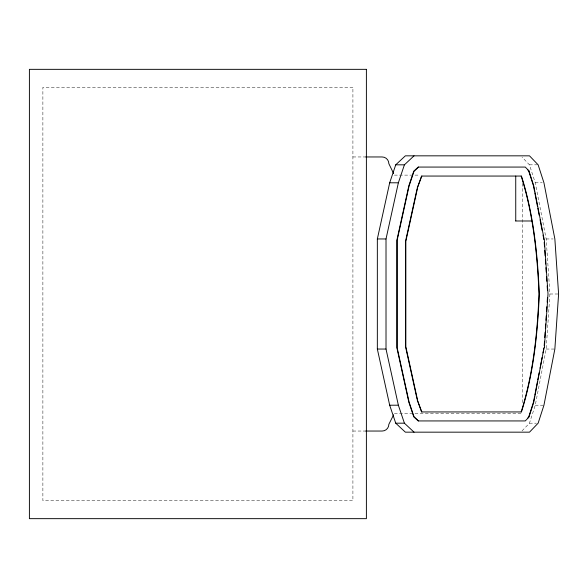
<?xml version="1.0" encoding="UTF-8"?>
<svg xmlns="http://www.w3.org/2000/svg" width="588" height="588" viewBox="0 0 588 588"><rect width="100%" height="100%" fill="white"/><g stroke="black" fill="none" stroke-linecap="round" stroke-linejoin="round"><path stroke-width="0.44" stroke-dasharray="2.94 2.21" d="M522.056 430.886L529.457 423.184L535.264 405.205L546.178 349.044L549.92 294L546.178 238.956L535.264 182.794L529.457 164.824L522.056 157.121M352.91 156.959L365.692 156.959M529.457 164.824L538.138 164.824M394.401 175.121L420.016 175.121M535.264 182.794L542.21 182.794M546.178 238.956L553.124 238.956M549.92 294L558.6 294M546.178 349.044L554.859 349.044M535.264 405.205L543.944 405.205M394.401 413.261L522.46 413.261M529.457 423.184L536.403 423.184M352.91 431.041L365.692 431.041M522.46 183.36L522.46 404.103M352.91 87.311L42.88 87.311L42.88 500.689L352.91 500.689L352.91 87.311"/><path stroke-width="0.88" d="M521.166 411.945C533.191 373.85 537.351 333.778 539.012 294C537.344 254.222 533.206 214.157 521.181 176.055M421.839 411.945L417.171 399.627L421.545 411.945L521.453 411.945C533.478 373.85 537.638 333.778 539.306 294C537.638 254.222 533.478 214.157 521.453 176.055L421.545 176.055L417.171 188.373L421.839 176.055M544.201 345.722L544.51 341.187M544.76 337.556L545.127 332.11M545.377 328.479L545.686 323.944M545.929 320.313L546.237 315.778M546.546 311.243L546.855 306.701M547.163 302.166L547.472 297.631M544.37 347.537L548.009 294L544.37 240.47L533.72 185.69L528.935 170.88L525.275 167.066L418.208 167.066L413.746 171.233L408.814 185.896L396.871 240.22L396.871 347.78L408.814 402.104L413.746 416.767L418.208 420.935L525.275 420.935L528.935 417.127L533.72 402.31L544.076 347.537M533.61 401.413L534.485 396.922M534.83 395.129L537.447 381.656M537.8 379.863L539.189 372.674M540.063 368.191L542.158 357.416M543.033 352.925L543.9 348.434M377.342 238.956L389.682 182.794L395.731 164.824L405.36 155.835L529.494 155.835L538.138 164.824L543.944 182.794L554.859 238.956L558.6 294L554.859 349.044L543.944 405.205L538.138 423.184L529.494 432.165L405.36 432.165L395.731 423.184L389.682 405.205L377.342 349.044L377.342 238.956L386.015 238.956L398.363 182.794L404.404 164.824L414.04 155.835M418.502 420.935L414.033 416.767L409.101 402.104L397.157 347.78L397.157 240.22L409.101 185.896L414.033 171.233L418.502 167.066M416.973 398.73L405.551 346.773L405.551 241.227L416.973 189.27M417.465 399.627L405.845 346.773L405.845 241.227L417.465 188.373M527.429 418.391L528.649 417.127L533.434 402.31M393.607 414.841L388.859 424.301A6.74 6.74 0 0 1 382.119 431.041L365.692 431.041M365.692 156.959L382.119 156.959A6.74 6.74 0 0 1 388.859 163.699L393.607 173.489M395.731 164.824L404.404 164.824M527.429 169.609L528.935 170.88M389.682 182.794L398.363 182.794M515.735 220.985L531.449 220.985M377.342 349.044L386.015 349.044L398.363 405.205L404.404 423.184L414.04 432.165M389.682 405.205L398.363 405.205M395.731 423.184L404.404 423.184M528.649 170.88L533.434 185.69M533.61 186.587L534.485 191.078M534.83 192.879L537.447 206.344M537.8 208.137L539.189 215.326M540.063 219.816L542.158 230.592M543.033 235.082L543.9 239.566M544.201 242.278L544.51 246.82M544.76 250.451L545.127 255.89M545.377 259.521L545.686 264.056M545.929 267.687L546.237 272.222M546.546 276.764L546.855 281.299M547.163 285.834L547.472 290.369M515.735 176.055L515.75 220.985M386.015 238.956L386.015 349.044M366.39 69.34L29.4 69.34L29.4 518.66L366.39 518.66L366.39 69.34"/></g></svg>
